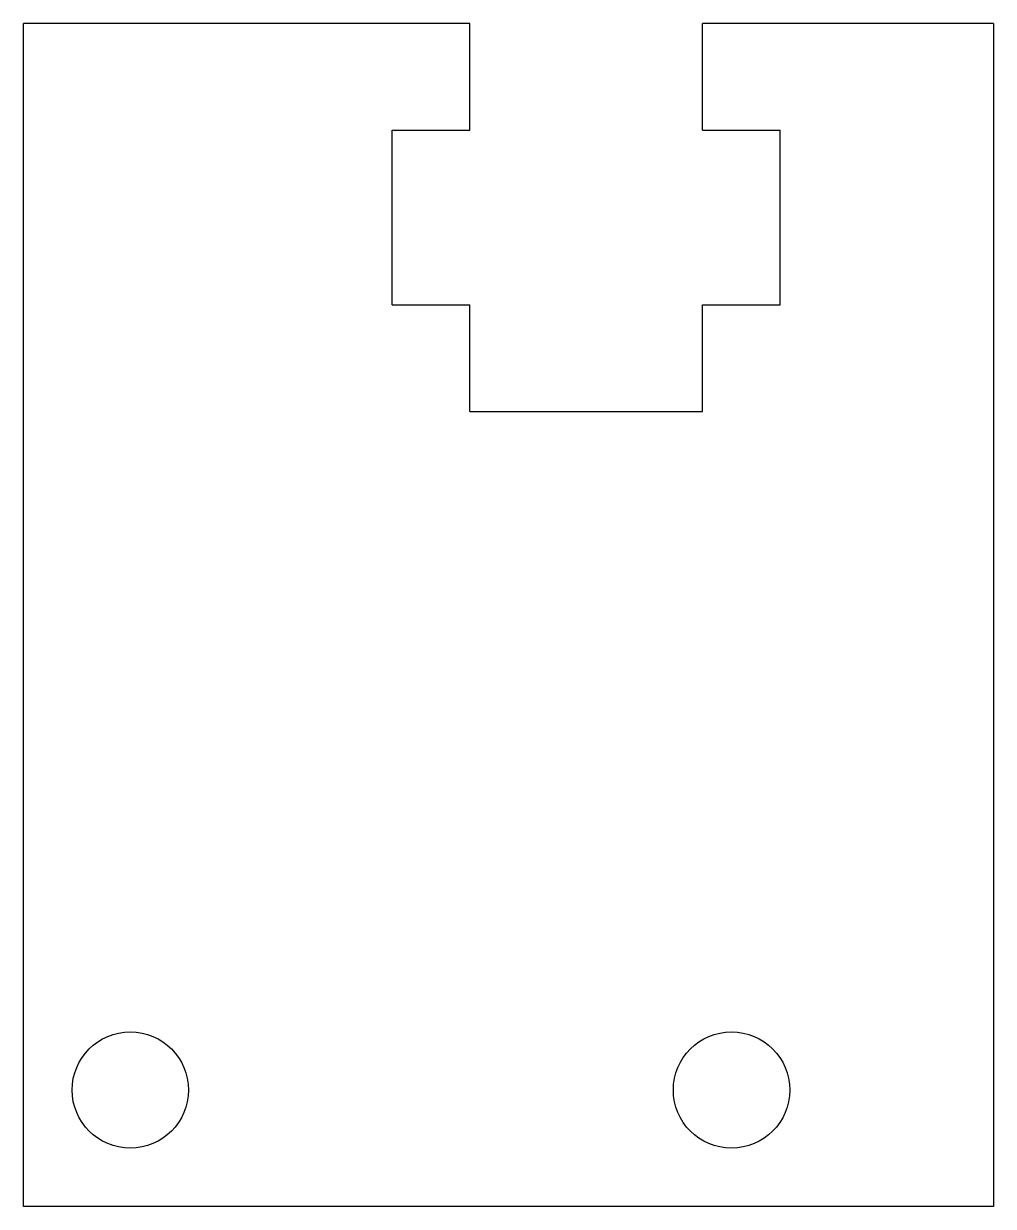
# Model space of a CAD drawing. Header units: millimetres. Extents: x -21 to 4, y 0 to 30.5.
import ezdxf

# ---------------------------------------------------------------- set-up
doc = ezdxf.new("R2010")
doc.units = ezdxf.units.MM

msp = doc.modelspace()

# ---------------------------------------------------------------- linework, layer by layer
at = {"color": 7, "linetype": 'Continuous', "lineweight": 25}
for p, q in [((-9.5, 30.5), (-21, 30.5)), ((-21, 0), (-21, 30.5)), ((-9.5, 27.75), (-9.5, 30.5)), ((4, 30.5), (-3.5, 30.5)), ((-3.5, 27.75), (-3.5, 30.5)), ((4, 30.5), (4, 0)), ((-11.5, 23.25), (-11.5, 27.75)), ((-11.5, 27.75), (-9.5, 27.75)), ((-3.5, 27.75), (-1.5, 27.75)), ((-1.5, 23.25), (-1.5, 27.75)), ((-11.5, 23.25), (-9.5, 23.25)), ((-9.5, 20.5), (-9.5, 23.25)), ((-3.5, 23.25), (-1.5, 23.25)), ((-3.5, 20.5), (-3.5, 23.25)), ((-9.5, 20.5), (-3.5, 20.5)), ((4, 0), (-21, 0))]:
    msp.add_line(p, q, dxfattribs=at)
for centre in [(-18.25, 3), (-2.75, 3)]:
    msp.add_circle(centre, 1.5, dxfattribs=at)

doc.saveas('drawing.dxf')
